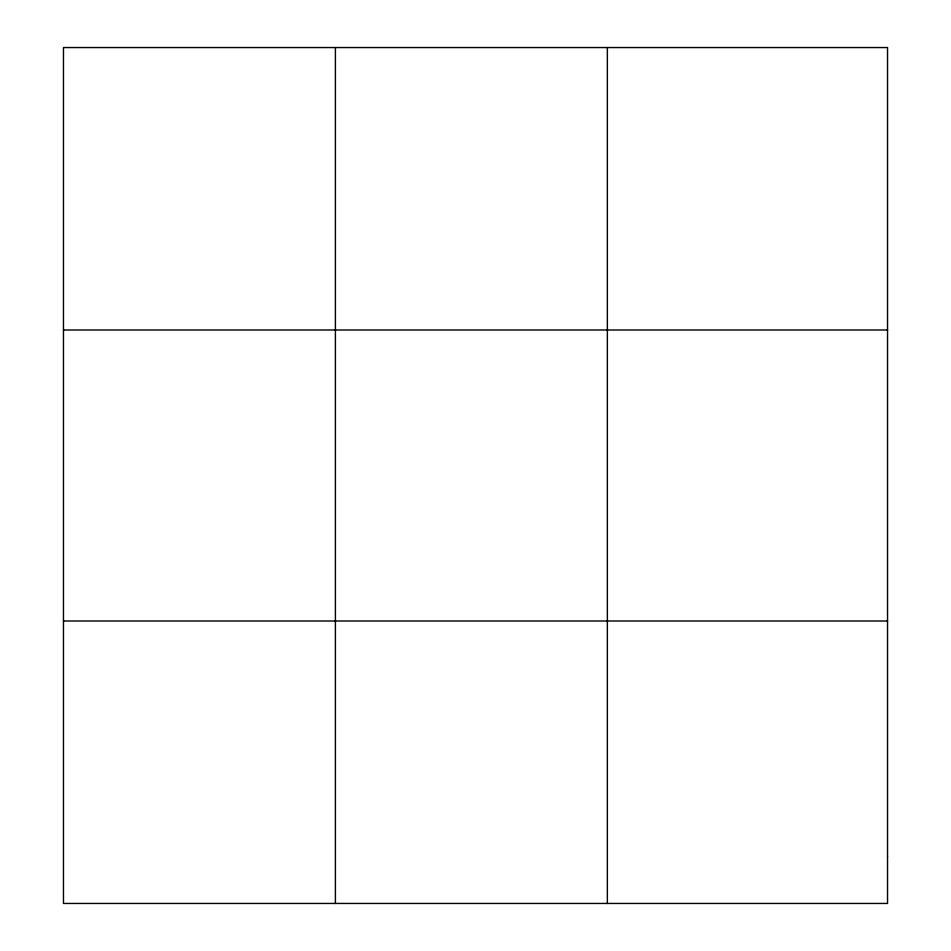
<?xml version="1.0" encoding="UTF-8"?>
<svg xmlns="http://www.w3.org/2000/svg" width="951" height="951" viewBox="0 0 951 951"><rect width="100%" height="100%" fill="white"/><g stroke="black" fill="none" stroke-linecap="round" stroke-linejoin="round"><path stroke-width="1.43" d="M335.406 903.45L335.406 47.55M607.356 903.45L607.356 47.55M63.467 329.997L887.533 329.997M63.467 621.003L887.533 621.003M887.533 856.375L887.533 903.45L63.467 903.45L63.467 47.55L887.533 47.55L887.533 856.375"/></g></svg>
